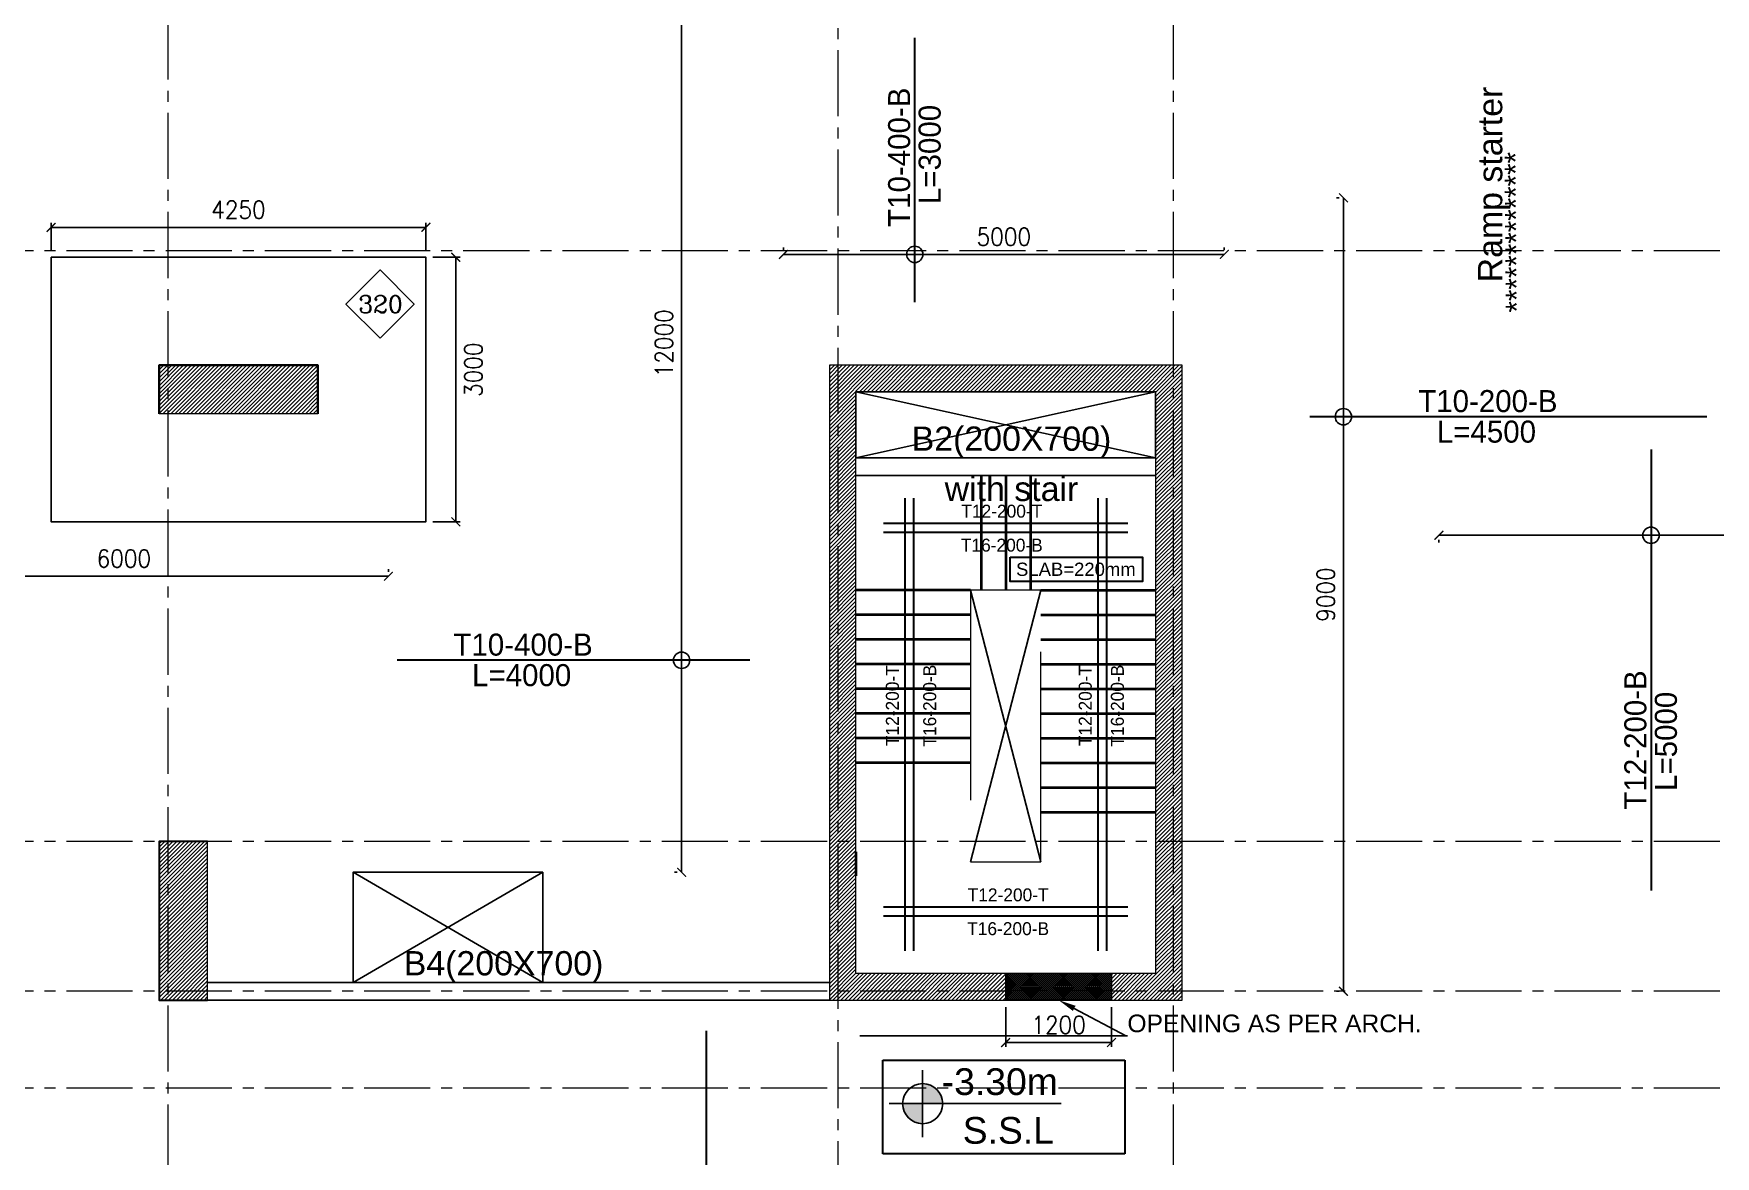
# Model space of a CAD drawing. Header units: millimetres. Extents: x -967280 to 3852, y 2833 to 1955156.
# Drawn here: x -633752 to -614681, y 503565 to 516299 of the extents above; entities that cross this region are included whole.
import ezdxf
from ezdxf import colors
from ezdxf.entities.mleader import LeaderData, LeaderLine
from ezdxf.enums import TextEntityAlignment as Align
from ezdxf.math import Vec2, Vec3

# ---------------------------------------------------------------- set-up
doc = ezdxf.new("R2010")
doc.units = ezdxf.units.MM
doc.header["$LTSCALE"] = 1000
doc.header["$PDMODE"] = 35
doc.header["$PDSIZE"] = 25
for name, pattern in [('$0$DASHED2', [0.375, 0.25, -0.125]), ('Columns_Structural070816$0$CENTER2', [1.125, 0.75, -0.125, 0.125, -0.125]), ('HIDDEN', [0.375, 0.25, -0.125]), ('HRZN_Line-Ptrn-Sold', [9144001.0, 9144000.0, -1]), ('Overhead', [3.96875, 2.38125, -1.5875]), ('XREF-ST-FRAMING 1ST FLOOR$0$CENTER', [50.8, 31.75, -6.35, 6.35, -6.35]), ('XREF-ST-FRAMING 1ST FLOOR$0$HIDDEN2', [0.1875, 0.125, -0.0625])]:
    doc.linetypes.add(name, pattern=pattern)
for name, color, linetype in [('_N-DIM 3', 7, 'Continuous'), ('B05-FIRST FLOOR PLAN$0$STR_ROOF RFT$0$S-SYMB', 30, 'Continuous'), ('S - col hach', 1, 'Continuous'), ('S - dot', 1, 'Continuous'), ('S -Beams', 2, 'Continuous'), ('S-OPENING', 4, 'Continuous'), ('S-TEXT', 2, 'Continuous'), ('SLAB', 210, 'Continuous'), ('text', 3, 'Continuous'), ('XREF-ST-FRAMING 1ST FLOOR$0$ST-BEAM', 4, 'XREF-ST-FRAMING 1ST FLOOR$0$HIDDEN2'), ('XREF-ST-FRAMING 1ST FLOOR$0$ST-BEAM MARK', 3, 'Continuous'), ('XREF-ST-FRAMING 1ST FLOOR$0$ST-SLAB TH. TXT', 3, 'Continuous')]:
    doc.layers.add(name, color=color, linetype=linetype)
for name, color, linetype, lineweight in [('A-STAIR', 1, 'HRZN_Line-Ptrn-Sold', 13), ('S - column', 6, 'Continuous', 60), ('S - stair', 3, 'Continuous', 40), ('ST-000-AXIS', 9, 'Columns_Structural070816$0$CENTER2', 9), ('ST-203-SLAB-TXT', 7, 'Continuous', 30), ('ST-RFT-BOT', 2, '$0$DASHED2', 30)]:
    doc.layers.add(name, color=color, linetype=linetype, lineweight=lineweight)
doc.styles.add('ARAB', font='xarb.shx', dxfattribs={"width": 0.7, "height": 250})
doc.styles.add('B05-FIRST FLOOR PLAN$0$T25-100', font='STENCIL.shx', dxfattribs={"height": 250})
doc.styles.add('B05-FIRST FLOOR PLAN$0$XS-Roof RFT$0$T25-100', font='STENCIL.shx', dxfattribs={"height": 250})
doc.styles.add('ROMANC', font='romanc.shx')
doc.styles.add('TUNELNO', font='romans.shx', dxfattribs={"width": 0.9})
doc.styles.add('TXT DIM 25', font='arial.ttf')
doc.styles.add('XREF-ST-FRAMING 1ST FLOOR$0$ROMANS-TITLE', font='ROMANS.shx', dxfattribs={"width": 0.8})
doc.styles.add('XREF-ST-FRAMING 1ST FLOOR$0$STRECTURAL', font='arial.ttf')
doc.dimstyles.new('Copy(2) of DSEC', dxfattribs={"dimtxt": 200, "dimasz": 100, "dimexe": 50, "dimexo": 80, "dimgap": 100, "dimtad": 1, "dimdec": 0, "dimrnd": 5, "dimzin": 0, "dimdsep": 46, "dimtxsty": 'TUNELNO', "dimblk": 'ARCHTICK', "dimcen": 0.09, "dimclrd": 1, "dimclre": 1, "dimclrt": 3, "dimadec": 0, "dimazin": 0, "dimtfac": 0.78125, "dimtdec": 0, "dimtix": 1, "dimtmove": 2, "dimatfit": 3, "dimldrblk": 'ARCHTICK', "dimfxl": 1, "dimtolj": 1, "dimtzin": 0, "dimarcsym": 0})

# ---------------------------------------------------------------- blocks, each defined once
blk = doc.blocks.new('_ArchTick')
at = {"color": 0, "linetype": 'ByBlock', "const_width": 0.15}
blk.add_lwpolyline([(-0.5, -0.5), (0.5, 0.5)], dxfattribs=at)
blk = doc.blocks.new('*D1086')
at = {"layer": '_N-DIM 3', "color": 1, "linetype": 'Continuous', "lineweight": -2, "ltscale": 30, "transparency": 16777216}
for p, q in [((-626484, 518787), (-626454, 518787)), ((-626404, 506787), (-626404, 518787)), ((-626484, 506787), (-626454, 506787))]:
    blk.add_line(p, q, dxfattribs=at)
at = {"layer": 'Defpoints', "color": 0, "linetype": 'Continuous', "ltscale": 30, "transparency": 16777216}
for p in [(-626404, 518787), (-626404, 518787), (-626404, 506787)]:
    blk.add_point(p, dxfattribs=at)
at = {"layer": '_N-DIM 3', "color": 1, "linetype": 'Continuous', "lineweight": -2, "ltscale": 30, "transparency": 16777216, "xscale": 100, "yscale": 100, "zscale": 100}
for p, rotation in [((-626404, 518787), 90), ((-626404, 506787), 270)]:
    blk.add_blockref('_ArchTick', p, dxfattribs=dict(at, rotation=rotation))
at = {"layer": '_N-DIM 3', "color": 3, "linetype": 'Continuous', "ltscale": 30, "transparency": 16777216, "insert": (-626604, 512787), "char_height": 200, "attachment_point": 5, "rotation": 90, "style": 'TUNELNO'}
blk.add_mtext('\\A1;12000', dxfattribs=at)
blk = doc.blocks.new('*D1042')
at = {"layer": '_N-DIM 3', "color": 1, "linetype": 'Continuous', "lineweight": -2, "ltscale": 30, "transparency": 16777216}
for p, q in [((-618979, 514437), (-618949, 514437)), ((-618899, 514437), (-618899, 505437)), ((-618979, 505437), (-618949, 505437))]:
    blk.add_line(p, q, dxfattribs=at)
at = {"layer": 'Defpoints', "color": 0, "linetype": 'Continuous', "ltscale": 30, "transparency": 16777216}
for p in [(-618899, 514437), (-618899, 505437), (-618899, 505437)]:
    blk.add_point(p, dxfattribs=at)
at = {"layer": '_N-DIM 3', "color": 1, "linetype": 'Continuous', "lineweight": -2, "ltscale": 30, "transparency": 16777216, "xscale": 100, "yscale": 100, "zscale": 100}
for p, rotation in [((-618899, 514437), 90), ((-618899, 505437), 270)]:
    blk.add_blockref('_ArchTick', p, dxfattribs=dict(at, rotation=rotation))
at = {"layer": '_N-DIM 3', "color": 3, "linetype": 'Continuous', "ltscale": 30, "transparency": 16777216, "insert": (-619099, 509937), "char_height": 200, "attachment_point": 5, "rotation": 90, "style": 'TUNELNO'}
blk.add_mtext('\\A1;9000', dxfattribs=at)
blk = doc.blocks.new('*D1047')
at = {"layer": '_N-DIM 3', "color": 1, "linetype": 'Continuous', "lineweight": -2, "ltscale": 30, "transparency": 16777216}
for p, q in [((-635729, 510225), (-635729, 510195)), ((-629729, 510145), (-635729, 510145)), ((-629729, 510225), (-629729, 510195))]:
    blk.add_line(p, q, dxfattribs=at)
at = {"layer": 'Defpoints', "color": 0, "linetype": 'Continuous', "ltscale": 30, "transparency": 16777216}
for p in [(-635729, 510145), (-635729, 510145), (-629729, 510145)]:
    blk.add_point(p, dxfattribs=at)
at = {"layer": '_N-DIM 3', "color": 1, "linetype": 'Continuous', "lineweight": -2, "ltscale": 30, "transparency": 16777216, "xscale": 100, "yscale": 100, "zscale": 100, "rotation": 180}
blk.add_blockref('_ArchTick', (-635729, 510145), dxfattribs=at)
at = {"layer": '_N-DIM 3', "color": 1, "linetype": 'Continuous', "lineweight": -2, "ltscale": 30, "transparency": 16777216, "xscale": 100, "yscale": 100, "zscale": 100}
blk.add_blockref('_ArchTick', (-629729, 510145), dxfattribs=at)
at = {"layer": '_N-DIM 3', "color": 3, "linetype": 'Continuous', "ltscale": 30, "transparency": 16777216, "insert": (-632729, 510345), "char_height": 200, "attachment_point": 5, "style": 'TUNELNO'}
blk.add_mtext('\\A1;6000', dxfattribs=at)
blk = doc.blocks.new('*D1050')
at = {"layer": '_N-DIM 3', "color": 1, "linetype": 'Continuous', "lineweight": -2, "ltscale": 30, "transparency": 16777216}
for p, q in [((-617816, 510609), (-614085, 510609)), ((-617816, 510529), (-617816, 510559)), ((-610815, 510609), (-613251, 510609)), ((-610815, 510529), (-610815, 510559))]:
    blk.add_line(p, q, dxfattribs=at)
at = {"layer": 'Defpoints', "color": 0, "linetype": 'Continuous', "ltscale": 30, "transparency": 16777216}
for p in [(-617816, 510609), (-610815, 510609), (-610815, 510609)]:
    blk.add_point(p, dxfattribs=at)
at = {"layer": '_N-DIM 3', "color": 1, "linetype": 'Continuous', "lineweight": -2, "ltscale": 30, "transparency": 16777216, "xscale": 100, "yscale": 100, "zscale": 100, "rotation": 180}
blk.add_blockref('_ArchTick', (-617816, 510609), dxfattribs=at)
at = {"layer": '_N-DIM 3', "color": 1, "linetype": 'Continuous', "lineweight": -2, "ltscale": 30, "transparency": 16777216, "xscale": 100, "yscale": 100, "zscale": 100}
blk.add_blockref('_ArchTick', (-610815, 510609), dxfattribs=at)
at = {"layer": '_N-DIM 3', "color": 3, "linetype": 'Continuous', "ltscale": 30, "transparency": 16777216, "insert": (-613668, 510609), "char_height": 200, "attachment_point": 5, "style": 'TUNELNO'}
blk.add_mtext('\\A1;7000', dxfattribs=at)
blk = doc.blocks.new('FROM FOUNDATION TO UPPER LOWER BASEMENT_COLUMNS(new2)')
at = {"layer": 'S - col hach'}
h = blk.add_hatch(dxfattribs=at)
h.set_pattern_fill('ANSI31', color=256, scale=10)
h.set_pattern_definition([(45, (193250.144, -596912.31), (-22.4506403, 22.4506403), [])])
h.paths.add_polyline_path([(427199, 635190), (427199, 635740), (425399, 635740), (425399, 635190)])
h = blk.add_hatch(dxfattribs=at)
h.set_pattern_fill('ANSI31', color=256, scale=10)
h.set_pattern_definition([(45, (907727.56, 223202.353), (-22.4506403, 22.4506403), [])])
h.paths.add_polyline_path([(436699, 635440), (436699, 628840), (436199, 628840), (436199, 628540), (436999, 628540), (436999, 635740), (432999, 635740), (432999, 628540), (433299, 628540), (434999, 628540), (434999, 628840), (433299, 628840), (433299, 635440)])
h = blk.add_hatch(dxfattribs=at)
h.set_pattern_fill('ANSI31', color=256, scale=10)
h.set_pattern_definition([(45, (-119733.897, -851549.915), (-22.4506403, 22.4506403), [])])
h.paths.add_polyline_path([(425949, 630340), (425399, 630340), (425399, 628540), (425949, 628540)])
at = {"layer": 'S - column', "lineweight": 15}
for points in [[(427199, 635190), (425399, 635190), (425399, 635740), (427199, 635740)], [(425949, 630340), (425399, 630340), (425399, 628540), (425949, 628540)]]:
    blk.add_lwpolyline(points, close=True, dxfattribs=at)
blk.add_lwpolyline([(433299, 628840), (433299, 635440), (436699, 635440), (436699, 628840), (436199, 628840), (436199, 628540), (436999, 628540), (436999, 635740), (432999, 635740), (432999, 628540), (433299, 628540), (434999, 628540), (434999, 628840), (433299, 628840)], dxfattribs=at)
at = {"layer": 'ST-RFT-BOT', "color": 7, "linetype": 'Continuous', "ltscale": 30}
blk.add_line((427199, 635190), (427199, 635559), dxfattribs=at)
for points in [[(427199, 635190), (427199, 635740), (425399, 635740), (425399, 635190)], [(425399, 635190), (425399, 635740), (427199, 635740), (427199, 635190)], [(425949, 630340), (425399, 630340), (425399, 628540), (425949, 628540)]]:
    blk.add_lwpolyline(points, dxfattribs=at)
blk = doc.blocks.new('XREF-ST-FRAMING 1ST FLOOR$0$A-LVL_FFL-SSL')
at = {"layer": 'XREF-ST-FRAMING 1ST FLOOR$0$ST-SLAB TH. TXT', "ltscale": 800}
h = blk.add_hatch(color=256, dxfattribs=at)
h.paths.add_polyline_path([(0, 0), (150, 0, 0.414214), (0, 150)])
h.paths.add_polyline_path([(0, -150), (0, 0), (-150, 0, 0.414214)])
at = {"layer": 'XREF-ST-FRAMING 1ST FLOOR$0$ST-SLAB TH. TXT'}
for p, q in [((0, -250), (0, 250)), ((-250, 0), (250, 0))]:
    blk.add_line(p, q, dxfattribs=at)
at = {"layer": 'XREF-ST-FRAMING 1ST FLOOR$0$ST-SLAB TH. TXT', "ltscale": 800}
blk.add_line((0, 0), (1037, 0), dxfattribs=at)
at = {"layer": 'XREF-ST-FRAMING 1ST FLOOR$0$ST-SLAB TH. TXT'}
blk.add_circle((0, 0), 150, dxfattribs=at)
at = {"layer": 'XREF-ST-FRAMING 1ST FLOOR$0$ST-SLAB TH. TXT', "ltscale": 800, "style": 'XREF-ST-FRAMING 1ST FLOOR$0$ROMANS-TITLE', "width": 0.8}
for tag, p in [('FLOOR-LEVEL-FFL', (300, 100)), ('FLOOR-LEVEL-SSL', (300, -300))]:
    blk.add_attdef(tag, p, '', height=200, dxfattribs=at)
blk = doc.blocks.new('*D1452')
at = {"layer": '_N-DIM 3', "color": 1, "linetype": 'Continuous', "lineweight": -2, "ltscale": 30, "transparency": 16777216}
for p, q in [((-633554, 513842), (-633554, 514152)), ((-629304, 513842), (-629304, 514152)), ((-633554, 514102), (-629304, 514102))]:
    blk.add_line(p, q, dxfattribs=at)
at = {"layer": 'Defpoints', "color": 0, "linetype": 'Continuous', "ltscale": 30, "transparency": 16777216}
for p in [(-629304, 514102), (-633554, 513762), (-629304, 513762)]:
    blk.add_point(p, dxfattribs=at)
at = {"layer": '_N-DIM 3', "color": 1, "linetype": 'Continuous', "lineweight": -2, "ltscale": 30, "transparency": 16777216, "xscale": 100, "yscale": 100, "zscale": 100, "rotation": 180}
blk.add_blockref('_ArchTick', (-633554, 514102), dxfattribs=at)
at = {"layer": '_N-DIM 3', "color": 1, "linetype": 'Continuous', "lineweight": -2, "ltscale": 30, "transparency": 16777216, "xscale": 100, "yscale": 100, "zscale": 100}
blk.add_blockref('_ArchTick', (-629304, 514102), dxfattribs=at)
at = {"layer": '_N-DIM 3', "color": 3, "linetype": 'Continuous', "ltscale": 30, "transparency": 16777216, "insert": (-631429, 514302), "char_height": 200, "attachment_point": 5, "style": 'TUNELNO'}
blk.add_mtext('\\A1;4250', dxfattribs=at)
blk = doc.blocks.new('*D1453')
at = {"layer": '_N-DIM 3', "color": 1, "linetype": 'Continuous', "lineweight": -2, "ltscale": 30, "transparency": 16777216}
for p, q in [((-629224, 513762), (-628915, 513762)), ((-628965, 513762), (-628965, 510762)), ((-629224, 510762), (-628915, 510762))]:
    blk.add_line(p, q, dxfattribs=at)
at = {"layer": 'Defpoints', "color": 0, "linetype": 'Continuous', "ltscale": 30, "transparency": 16777216}
for p in [(-629304, 513762), (-629304, 510762), (-628965, 510762)]:
    blk.add_point(p, dxfattribs=at)
at = {"layer": '_N-DIM 3', "color": 1, "linetype": 'Continuous', "lineweight": -2, "ltscale": 30, "transparency": 16777216, "xscale": 100, "yscale": 100, "zscale": 100}
for p, rotation in [((-628965, 513762), 90), ((-628965, 510762), 270)]:
    blk.add_blockref('_ArchTick', p, dxfattribs=dict(at, rotation=rotation))
at = {"layer": '_N-DIM 3', "color": 3, "linetype": 'Continuous', "ltscale": 30, "transparency": 16777216, "insert": (-628765, 512487), "char_height": 200, "attachment_point": 5, "rotation": 90, "style": 'TUNELNO'}
blk.add_mtext('\\A1;3000', dxfattribs=at)
blk = doc.blocks.new('*D1125')
at = {"layer": '_N-DIM 3', "color": 1, "linetype": 'Continuous', "lineweight": -2, "ltscale": 30, "transparency": 16777216}
for p, q in [((-625250, 513875), (-625250, 513845)), ((-620250, 513795), (-625250, 513795)), ((-620250, 513875), (-620250, 513845))]:
    blk.add_line(p, q, dxfattribs=at)
at = {"layer": 'Defpoints', "color": 0, "linetype": 'Continuous', "ltscale": 30, "transparency": 16777216}
for p in [(-625250, 513795), (-625250, 513795), (-620250, 513795)]:
    blk.add_point(p, dxfattribs=at)
at = {"layer": '_N-DIM 3', "color": 1, "linetype": 'Continuous', "lineweight": -2, "ltscale": 30, "transparency": 16777216, "xscale": 100, "yscale": 100, "zscale": 100, "rotation": 180}
blk.add_blockref('_ArchTick', (-625250, 513795), dxfattribs=at)
at = {"layer": '_N-DIM 3', "color": 1, "linetype": 'Continuous', "lineweight": -2, "ltscale": 30, "transparency": 16777216, "xscale": 100, "yscale": 100, "zscale": 100}
blk.add_blockref('_ArchTick', (-620250, 513795), dxfattribs=at)
at = {"layer": '_N-DIM 3', "color": 3, "linetype": 'Continuous', "ltscale": 30, "transparency": 16777216, "insert": (-622750, 513995), "char_height": 200, "attachment_point": 5, "style": 'TUNELNO'}
blk.add_mtext('\\A1;5000', dxfattribs=at)
blk = doc.blocks.new('AXES-00')
at = {"layer": 'ST-000-AXIS'}
for p, q in [((525498.9, 750979.6), (525498.9, 695813.8)), ((533098.9, 695813.8), (533098.9, 750979.6)), ((536898.9, 750979.6), (536898.9, 695813.8)), ((575723.2, 737039.7), (505674.3, 737039.7)), ((575723.2, 730339.7), (505674.3, 730339.7)), ((575723.2, 728639.7), (505674.3, 728639.7)), ((575723.2, 727539.7), (505674.3, 727539.7))]:
    blk.add_line(p, q, dxfattribs=at)
blk = doc.blocks.new('*D1200')
at = {"layer": '_N-DIM 3', "color": 1, "linetype": 'Continuous', "lineweight": -2, "ltscale": 30, "transparency": 16777216}
for p, q in [((-622729, 505257), (-622729, 504806)), ((-621529, 505257), (-621529, 504806)), ((-622729, 504856), (-621529, 504856))]:
    blk.add_line(p, q, dxfattribs=at)
at = {"layer": 'Defpoints', "color": 0, "linetype": 'Continuous', "ltscale": 30, "transparency": 16777216}
for p in [(-622729, 505337), (-621529, 505337), (-621529, 504856)]:
    blk.add_point(p, dxfattribs=at)
at = {"layer": '_N-DIM 3', "color": 1, "linetype": 'Continuous', "lineweight": -2, "ltscale": 30, "transparency": 16777216, "xscale": 100, "yscale": 100, "zscale": 100, "rotation": 180}
blk.add_blockref('_ArchTick', (-622729, 504856), dxfattribs=at)
at = {"layer": '_N-DIM 3', "color": 1, "linetype": 'Continuous', "lineweight": -2, "ltscale": 30, "transparency": 16777216, "xscale": 100, "yscale": 100, "zscale": 100}
blk.add_blockref('_ArchTick', (-621529, 504856), dxfattribs=at)
at = {"layer": '_N-DIM 3', "color": 3, "linetype": 'Continuous', "ltscale": 30, "transparency": 16777216, "insert": (-622129, 505056), "char_height": 200, "attachment_point": 5, "style": 'TUNELNO'}
blk.add_mtext('\\A1;1200', dxfattribs=at)

msp = doc.modelspace()

# ---------------------------------------------------------------- hatches: boundary and pattern name
at = {"layer": 'S-OPENING', "ltscale": 30, "transparency": 33554483}
h = msp.add_hatch(dxfattribs=at)
h.set_pattern_fill('ANSI37', scale=5)
h.set_pattern_definition([(45, (267355.482, 2525.568), (-11.22532015, 11.22532015), []), (135, (267355.482, 2525.568), (-11.22532015, -11.22532015), [])])
h.paths.add_polyline_path([(-622728.7, 505637.4), (-621528.7, 505637.4), (-621528.7, 505337.4), (-622728.7, 505337.4)])

# ---------------------------------------------------------------- linework, layer by layer
at = {"layer": 'A-STAIR', "linetype": 'Overhead'}
msp.add_lwpolyline([(-622328.7, 509987.4), (-623128.7, 509987.4), (-623128.7, 506907.4), (-622328.7, 506907.4)], close=True, dxfattribs=at)
at = {"layer": 'B05-FIRST FLOOR PLAN$0$STR_ROOF RFT$0$S-SYMB', "extrusion": (0, 0, -1)}
for centre in [(623759.7, 513795.1), (618898.9, 511953.5), (615411.1, 510609.2), (626404.2, 509191.5)]:
    msp.add_circle(centre, 92.8, dxfattribs=at)
at = {"layer": 'S - dot'}
for p, q in [((-621028.7, 512237.4), (-624428.7, 511487.4)), ((-621028.7, 511487.4), (-624428.7, 512237.4)), ((-622328.7, 509987.4), (-623128.7, 506907.4)), ((-623128.7, 509987.4), (-622328.7, 506907.4)), ((-627978.7, 506787.4), (-630128.7, 505537.4)), ((-630128.7, 506787.4), (-627978.7, 505537.4))]:
    msp.add_line(p, q, dxfattribs=at)
at = {"layer": 'S - stair', "linetype": 'HIDDEN', "ltscale": 500}
for p, q in [((-623004.2, 509987.4), (-623004.2, 511287.4)), ((-622724.2, 509987.4), (-622724.2, 511287.4)), ((-622444.2, 509987.4), (-622444.2, 511287.4)), ((-623128.7, 509987.4), (-624428.7, 509987.4)), ((-622328.7, 509987.4), (-621028.7, 509987.4)), ((-623128.7, 509707.4), (-624428.7, 509707.4)), ((-622328.7, 509707.4), (-621028.7, 509707.4)), ((-623128.7, 509427.4), (-624428.7, 509427.4)), ((-622328.7, 509427.4), (-621028.7, 509427.4)), ((-623128.7, 509147.4), (-624428.7, 509147.4)), ((-622328.7, 509147.4), (-621028.7, 509147.4)), ((-623128.7, 508867.4), (-624428.7, 508867.4)), ((-622328.7, 508867.4), (-621028.7, 508867.4)), ((-623128.7, 508587.4), (-624428.7, 508587.4)), ((-622328.7, 508587.4), (-621028.7, 508587.4)), ((-623128.7, 508307.4), (-624428.7, 508307.4)), ((-622328.7, 508307.4), (-621028.7, 508307.4)), ((-623128.7, 508027.4), (-624428.7, 508027.4)), ((-622328.7, 508027.4), (-621028.7, 508027.4)), ((-622328.7, 507747.4), (-621028.7, 507747.4)), ((-622328.7, 507467.4), (-621028.7, 507467.4))]:
    msp.add_line(p, q, dxfattribs=at)
at = {"layer": 'S - stair', "ltscale": 500}
msp.add_line((-624428.7, 507017.4), (-624428.7, 506747.4), dxfattribs=at)
at = {"layer": 'S -Beams'}
for p, q in [((-621028.7, 511287.4), (-624428.7, 511287.4)), ((-624728.7, 505537.4), (-631778.7, 505537.4)), ((-624728.7, 505337.4), (-631778.7, 505337.4))]:
    msp.add_line(p, q, dxfattribs=at)
for points in [[(-624428.7, 512237.4), (-621028.7, 512237.4), (-621028.7, 511487.4), (-624428.7, 511487.4)], [(-627978.7, 506787.4), (-630128.7, 506787.4), (-630128.7, 505537.4), (-627978.7, 505537.4)]]:
    msp.add_lwpolyline(points, close=True, dxfattribs=at)
at = {"layer": 'S-OPENING', "color": 4, "ltscale": 30}
msp.add_lwpolyline([(-622728.7, 505637.4), (-621528.7, 505637.4), (-621528.7, 505337.4), (-622728.7, 505337.4)], close=True, dxfattribs=at)
at = {"layer": 'S-TEXT', "color": 7, "true_color": 0xffffff}
msp.add_lwpolyline([(-629823.9, 512844.6), (-629436.8, 513231.8), (-629823.9, 513618.9), (-630211.1, 513231.8)], close=True, dxfattribs=at)
at = {"layer": 'SLAB', "color": 2, "linetype": 'Continuous', "ltscale": 30}
msp.add_lwpolyline([(-633553.7, 513762.4), (-629303.7, 513762.4), (-629303.7, 510762.4), (-633553.7, 510762.4)], close=True, dxfattribs=at)
at = {"layer": 'ST-203-SLAB-TXT'}
msp.add_lwpolyline([(-622678.7, 510362.9), (-621176.2, 510362.9), (-621176.2, 510083.5), (-622678.7, 510083.5)], close=True, dxfattribs=at)
at = {"layer": 'ST-203-SLAB-TXT', "linetype": 'XREF-ST-FRAMING 1ST FLOOR$0$CENTER', "ltscale": 0.25}
msp.add_lwpolyline([(-621378.2, 503592.2), (-624120.3, 503592.2), (-624120.3, 504654.9), (-621378.2, 504654.9)], close=True, dxfattribs=at)
at = {"layer": 'ST-RFT-BOT', "ltscale": 30}
for p, q in [((-623759.7, 513251.9), (-623759.7, 516251.9)), ((-614778.7, 511953.5), (-619278.7, 511953.5)), ((-615411.1, 511581), (-615411.1, 506581)), ((-623872.9, 511030.1), (-623872.9, 505894.6)), ((-623772.9, 511030.1), (-623772.9, 505894.6)), ((-621684.5, 511030.1), (-621684.5, 505894.6)), ((-621584.5, 511030.1), (-621584.5, 505894.6)), ((-621342, 510741.7), (-624115.4, 510741.7)), ((-621342, 510641.7), (-624115.4, 510641.7)), ((-625628.7, 509191.5), (-629628.7, 509191.5)), ((-621342, 506389.9), (-624115.4, 506389.9)), ((-621342, 506289.9), (-624115.4, 506289.9)), ((-626127.3, 504987.4), (-626127.3, 500987.4))]:
    msp.add_line(p, q, dxfattribs=at)

# ---------------------------------------------------------------- block references
at = {"layer": 'S - column'}
msp.add_blockref('FROM FOUNDATION TO UPPER LOWER BASEMENT_COLUMNS(new2)', (-1057727.6, -123202.4), dxfattribs=at)
at = {"layer": 'S -Beams'}
msp.add_blockref('AXES-00', (-1157727.6, -223202.4), dxfattribs=at)
at = {"layer": 'ST-203-SLAB-TXT', "linetype": 'XREF-ST-FRAMING 1ST FLOOR$0$CENTER', "ltscale": 0.25}
ref = msp.add_blockref('XREF-ST-FRAMING 1ST FLOOR$0$A-LVL_FFL-SSL', (-623670.7, 504162.8), dxfattribs=dict(at, xscale=1.51461858171163, yscale=1.51461858171163, zscale=1.51461858171163))
ref.add_attrib('FLOOR-LEVEL-FFL', '-3.30m', (-623454.4, 504261), dxfattribs={"layer": 'XREF-ST-FRAMING 1ST FLOOR$0$ST-BEAM MARK', "color": 7, "ltscale": 800, "height": 302.92, "style": 'XREF-ST-FRAMING 1ST FLOOR$0$STRECTURAL'})
ref.add_attrib('FLOOR-LEVEL-SSL', 'S.S.L', (-623216.3, 503708.4), dxfattribs={"layer": 'XREF-ST-FRAMING 1ST FLOOR$0$ST-BEAM', "color": 7, "ltscale": 800, "height": 302.92, "style": 'XREF-ST-FRAMING 1ST FLOOR$0$STRECTURAL'})

# ---------------------------------------------------------------- texts
at = {"layer": 'S-TEXT', "color": 3, "insert": (-630070.4, 513327.8), "char_height": 196, "attachment_point": 1, "style": 'ROMANC'}
msp.add_mtext_dynamic_manual_height_columns('320', width=592857.868, gutter_width=980, heights=[0], dxfattribs=at)
at = {"layer": 'ST-203-SLAB-TXT', "style": 'B05-FIRST FLOOR PLAN$0$T25-100'}
for s, p in [('T10-400-B', (-623812.5, 514107.7)), ('L=3000', (-623466.2, 514366.3)), ('T12-200-B', (-615463.9, 507498.2)), ('L=5000', (-615117.5, 507709.6))]:
    msp.add_text(s, height=250, rotation=90, dxfattribs=at).set_placement(p)
at = {"layer": 'ST-203-SLAB-TXT', "style": 'XREF-ST-FRAMING 1ST FLOOR$0$STRECTURAL'}
msp.add_text('Ramp starter', height=275, rotation=90, dxfattribs=at).set_placement((-617235.4, 514587.9), align=Align.MIDDLE_CENTER)
at = {"layer": 'ST-203-SLAB-TXT', "style": 'B05-FIRST FLOOR PLAN$0$T25-100'}
for s, p in [('T10-200-B', (-618051, 512006.3)), ('L=4500', (-617839.6, 511659.9)), ('T10-400-B', (-628991.6, 509244.3)), ('L=4000', (-628780.3, 508897.9))]:
    msp.add_text(s, height=250, dxfattribs=at).set_placement(p)
at = {"layer": 'ST-203-SLAB-TXT', "style": 'XREF-ST-FRAMING 1ST FLOOR$0$STRECTURAL'}
for s, p in [('B2(200X700)', (-622663, 511705.4)), ('with stair', (-622663, 511135.4)), ('B4(200X700)', (-628423, 505755.2))]:
    msp.add_text(s, height=275, dxfattribs=at).set_placement(p, align=Align.MIDDLE_CENTER)
at = {"layer": 'ST-203-SLAB-TXT', "style": 'B05-FIRST FLOOR PLAN$0$XS-Roof RFT$0$T25-100'}
for s, p in [('T12-200-T', (-622773, 510765.2)), ('T16-200-B', (-622773, 510380)), ('T12-200-T', (-622701.3, 506413.4)), ('T16-200-B', (-622701.3, 506030))]:
    msp.add_text(s, height=147.03, dxfattribs=at).set_placement(p, align=Align.BOTTOM_CENTER)
for s, p in [('T12-200-T', (-623896.4, 508676.7)), ('T16-200-B', (-623472.8, 508676.7)), ('T12-200-T', (-621709.2, 508676.7)), ('T16-200-B', (-621344.8, 508676.7))]:
    msp.add_text(s, height=147.03, rotation=90, dxfattribs=at).set_placement(p, align=Align.BOTTOM_CENTER)
at = {"layer": 'ST-203-SLAB-TXT', "insert": (-621933.1, 510222.8), "char_height": 149.99, "attachment_point": 5, "style": 'XREF-ST-FRAMING 1ST FLOOR$0$STRECTURAL'}
msp.add_mtext('SLAB=220mm', dxfattribs=at)
at = {"layer": 'text', "ltscale": 30, "style": 'ARAB'}
msp.add_text('**************', height=250, rotation=90.4625, dxfattribs=at).set_placement((-616807.8, 513137.1, -37.6))

# ---------------------------------------------------------------- dimensions: what is measured, and where the dimension line sits
at = {"layer": '_N-DIM 3', "color": 6, "linetype": 'Continuous', "ltscale": 30}
for base, p1, p2, picture, middle in [((-626404.1, 518787.4), (-626404.1, 506787.4), (-626404.1, 518787.4), '*D1086', (-626604.1, 512787.4)), ((-618898.7, 505437.5), (-618898.7, 514437.5), (-618898.7, 505437.5), '*D1042', (-619098.7, 509937.5))]:
    dim = msp.add_linear_dim(base=base, p1=p1, p2=p2, angle=90, dimstyle='Copy(2) of DSEC', dxfattribs=at)
    dim.commit()
    dim.dimension.update_dxf_attribs({"geometry": picture, "text_midpoint": middle})
for base, p1, p2, picture, middle in [((-629303.7, 514101.5), (-633553.7, 513762.4), (-629303.7, 513762.4), '*D1452', (-631428.7, 514301.5)), ((-625250, 513795.1), (-620250, 513795.1), (-625250, 513795.1), '*D1125', (-622750, 513995.1)), ((-635728.7, 510144.8), (-629728.7, 510144.8), (-635728.7, 510144.8), '*D1047', (-632728.7, 510344.8))]:
    dim = msp.add_linear_dim(base=base, p1=p1, p2=p2, dimstyle='Copy(2) of DSEC', dxfattribs=at)
    dim.commit()
    dim.dimension.update_dxf_attribs({"geometry": picture, "text_midpoint": middle})
for base, p1, p2, angle, picture, middle, dimtype in [((-628964.6, 510762.4), (-629303.7, 513762.4), (-629303.7, 510762.4), 90, '*D1453', (-628764.6, 512487.4), 160), ((-610814.5, 510609.2), (-617816.5, 510609.3), (-610814.5, 510609.3), 0, '*D1050', (-613667.8, 510609.2), 161)]:
    dim = msp.add_linear_dim(base=base, p1=p1, p2=p2, angle=angle, dimstyle='Copy(2) of DSEC', dxfattribs=at)
    dim.commit()
    dim.dimension.update_dxf_attribs({"geometry": picture, "text_midpoint": middle, "dimtype": dimtype})
at = {"layer": '_N-DIM 3', "color": 3, "linetype": 'Continuous', "ltscale": 30}
dim = msp.add_linear_dim(base=(-621528.7, 504855.7), p1=(-622728.7, 505337.4), p2=(-621528.7, 505337.4), dimstyle='Copy(2) of DSEC', dxfattribs=at)
dim.commit()
dim.dimension.update_dxf_attribs({"geometry": '*D1200', "text_midpoint": (-622128.7, 505055.7)})

# ---------------------------------------------------------------- leaders
at = {"layer": 'S-OPENING', "color": 4, "ltscale": 30}
ml = msp.add_multileader_mtext('Standard', dxfattribs=at)
ml.set_content('OPENING AS PER ARCH.', color=4, style='TXT DIM 25')
ml.set_leader_properties()
ml.build(insert=Vec2(0, 0))
ml.multileader.update_dxf_attribs({"text_left_attachment_type": 6, "text_right_attachment_type": 6, "dogleg_length": 0.36, "arrow_head_size": 200, "scale": 50})
ctx = ml.context
ctx.base_point, ctx.scale, ctx.char_height, ctx.arrow_head_size, ctx.landing_gap_size, ctx.plane_origin = Vec3(-621348.7, 504933.3), 50, 200, 200, 0, Vec3(-622028.7, 505337.4)
ctx.left_attachment, ctx.right_attachment = 6, 6
notes = []
notes.append((ctx, [(0, (1, 1, 0), (-621366.7, 504933.3), (1, 0), 18, [(0, [(-622128.7, 505337.4)], 0, [])])]))
ctx.mtext.insert, ctx.mtext.flow_direction = Vec3(-621348.7, 505173.3), 5
for ctx, leaders in notes:
    for number, flags, end, landing, length, lines in leaders:
        leader = LeaderData()
        leader.index, (leader.has_last_leader_line, leader.has_dogleg_vector, leader.attachment_direction) = number, flags
        leader.last_leader_point, leader.dogleg_vector, leader.dogleg_length = Vec3(end), Vec3(landing), length
        for number, points, colour, breaks in lines:
            line = LeaderLine()
            line.index, line.vertices, line.color, line.breaks = number, Vec3.list(points), colors.encode_raw_color(colour), breaks
            leader.lines.append(line)
        ctx.leaders.append(leader)

doc.saveas('drawing.dxf')
